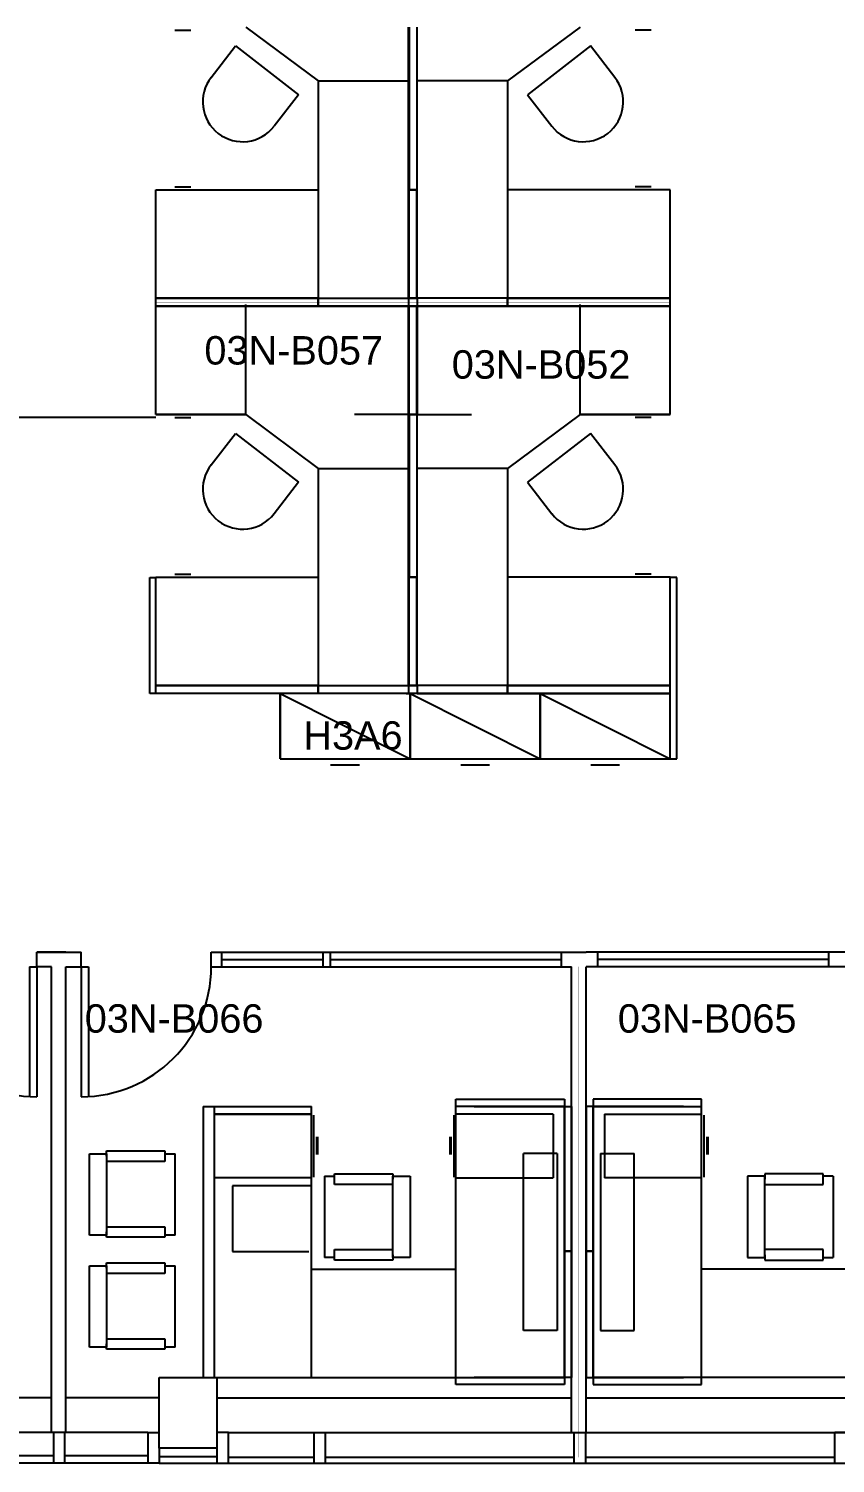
# Model space of a CAD drawing. Extents: x 0 to 6337, y 3987 to 5634.
# Drawn here: x 2566 to 2789.2, y 4015.9 to 4413.1 of the extents above; entities that cross this region are included whole.
import ezdxf

# ---------------------------------------------------------------- set-up
doc = ezdxf.new("R2010")
doc.units = 0
doc.header["$MEASUREMENT"] = 0
for name, color, linetype in [('01A_BASE_PLAN', 7, 'CONTINUOUS'), ('01B_PANELS', 7, 'CONTINUOUS'), ('04A_FURNITURE', 7, 'CONTINUOUS'), ('NA-CONSTRUCTION', 7, 'CONTINUOUS'), ('NA-FLOOR', 7, 'CONTINUOUS'), ('REGION', 7, 'CONTINUOUS'), ('REGION_NUM', 7, 'CONTINUOUS')]:
    doc.layers.add(name, color=color, linetype=linetype)
doc.styles.add('ARIAL', font='ARIAL', dxfattribs={"height": 0.2})

msp = doc.modelspace()

# ---------------------------------------------------------------- linework, layer by layer
at = {"layer": '01A_BASE_PLAN', "color": 250, "linetype": 'Continuous'}
for p, q in [((2576.23, 4157.4), (2568.23, 4157.4)), ((2568.23, 4153.4), (2568.23, 4157.4)), ((2568.23, 4157.4), (2580.48, 4157.4)), ((2576.23, 4157.4), (2568.23, 4157.4)), ((2568.23, 4153.4), (2568.23, 4157.4)), ((2568.23, 4157.4), (2580.48, 4157.4)), ((2580.48, 4153.4), (2580.48, 4157.4)), ((2580.48, 4153.4), (2580.48, 4157.4)), ((2616.48, 4157.4), (2713.36, 4157.4)), ((2616.48, 4153.4), (2616.48, 4157.4)), ((2616.48, 4157.4), (2713.36, 4157.4)), ((2616.48, 4153.4), (2616.48, 4157.4)), ((2619.36, 4157.43), (2619.36, 4153.43)), ((2619.36, 4157.43), (2619.36, 4153.43)), ((2619.36, 4155.43), (2647.36, 4155.43)), ((2619.36, 4155.43), (2647.36, 4155.43)), ((2647.36, 4157.43), (2647.36, 4153.43)), ((2647.36, 4157.43), (2647.36, 4153.43)), ((2649.36, 4157.43), (2649.36, 4153.43)), ((2649.36, 4157.43), (2649.36, 4153.43)), ((2649.36, 4155.43), (2713.36, 4155.43)), ((2649.36, 4155.43), (2713.36, 4155.43)), ((2713.36, 4157.43), (2713.36, 4153.43)), ((2713.36, 4157.43), (2713.36, 4153.43)), ((2713.36, 4157.4), (2720.23, 4157.4)), ((2713.36, 4157.4), (2720.23, 4157.4)), ((2723.36, 4157.4), (2720.23, 4157.4)), ((2723.36, 4157.4), (2720.23, 4157.4)), ((2723.36, 4157.43), (2723.36, 4153.43)), ((2723.36, 4157.43), (2723.36, 4153.43)), ((2820.23, 4157.4), (2723.36, 4157.4)), ((2820.23, 4157.4), (2723.36, 4157.4)), ((2787.36, 4155.43), (2723.36, 4155.43)), ((2787.36, 4155.43), (2723.36, 4155.43)), ((2787.36, 4157.43), (2787.36, 4153.43)), ((2787.36, 4157.43), (2787.36, 4153.43)), ((2566.23, 4153.4), (2566.23, 4117.4)), ((2566.23, 4153.4), (2568.23, 4153.4)), ((2572.23, 4153.4), (2568.23, 4153.4)), ((2572.23, 4153.4), (2568.23, 4153.4)), ((2568.23, 4153.4), (2568.23, 4117.4)), ((2572.23, 4024.47), (2572.23, 4153.4)), ((2572.23, 4024.47), (2572.23, 4153.4)), ((2576.23, 4024.47), (2576.23, 4153.4)), ((2576.23, 4153.4), (2580.48, 4153.4)), ((2576.23, 4024.47), (2576.23, 4153.4)), ((2576.23, 4153.4), (2580.48, 4153.4)), ((2580.48, 4153.4), (2580.48, 4117.4)), ((2580.48, 4153.4), (2582.48, 4153.4)), ((2582.48, 4153.4), (2582.48, 4117.4)), ((2616.48, 4153.4), (2713.36, 4153.4)), ((2616.48, 4153.4), (2713.36, 4153.4)), ((2713.36, 4153.4), (2716.23, 4153.4)), ((2713.36, 4153.4), (2716.23, 4153.4)), ((2716.23, 4024.47), (2716.23, 4153.4)), ((2716.23, 4024.47), (2716.23, 4153.4)), ((2720.23, 4024.47), (2720.23, 4153.4)), ((2723.36, 4153.4), (2720.23, 4153.4)), ((2720.23, 4024.47), (2720.23, 4153.4)), ((2723.36, 4153.4), (2720.23, 4153.4)), ((2820.23, 4153.4), (2723.36, 4153.4)), ((2820.23, 4153.4), (2723.36, 4153.4)), ((2602.11, 4020.1), (2602.11, 4039.69)), ((2602.11, 4020.1), (2602.11, 4039.69)), ((2602.11, 4020.1), (2602.11, 4039.69)), ((2602.11, 4039.69), (2618.07, 4039.69)), ((2610.09, 4039.69), (2618.07, 4039.69)), ((2618.07, 4039.69), (2618.07, 4020.08)), ((2572.23, 4034.08), (2546.69, 4034.08)), ((2602.11, 4034.08), (2576.23, 4034.08)), ((2618.07, 4034.07), (2716.23, 4034.07)), ((2720.23, 4034.07), (2818.11, 4034.07)), ((2598.94, 4024.47), (2546.56, 4024.47)), ((2572.92, 4016.05), (2572.92, 4024.38)), ((2575.87, 4024.38), (2575.87, 4016.05)), ((2598.94, 4024.47), (2602.07, 4024.47)), ((2598.94, 4024.47), (2602.07, 4024.47)), ((2598.94, 4024.47), (2602.07, 4024.47)), ((2598.97, 4024.38), (2598.97, 4016.05)), ((2598.97, 4024.38), (2598.97, 4016.05)), ((2598.97, 4024.38), (2598.97, 4016.05)), ((2621.29, 4024.47), (2618.17, 4024.47)), ((2621.29, 4024.47), (2814.55, 4024.47)), ((2621.29, 4015.98), (2621.29, 4024.47)), ((2644.96, 4015.92), (2644.96, 4024.38)), ((2648.05, 4024.38), (2648.05, 4015.92)), ((2716.96, 4015.92), (2716.96, 4024.38)), ((2720.06, 4024.38), (2720.06, 4015.92)), ((2789.07, 4016.03), (2789.07, 4024.52)), ((2789.07, 4024.52), (2792.3, 4024.52)), ((2618.07, 4020.1), (2602.11, 4020.1)), ((2602.11, 4020.1), (2602.11, 4015.98)), ((2602.11, 4020.1), (2602.11, 4015.98)), ((2602.11, 4020.1), (2602.11, 4015.98)), ((2618.07, 4020.08), (2618.07, 4015.98)), ((2598.94, 4015.98), (2546.74, 4015.98)), ((2572.92, 4017.96), (2549.69, 4017.96)), ((2598.97, 4017.96), (2575.87, 4017.96)), ((2602.11, 4015.98), (2598.94, 4015.98)), ((2602.11, 4015.98), (2598.94, 4015.98)), ((2602.11, 4015.98), (2598.94, 4015.98)), ((2602.11, 4017.76), (2618.07, 4017.76)), ((2602.11, 4015.98), (2618.17, 4015.98)), ((2618.07, 4015.98), (2621.29, 4015.98)), ((2621.29, 4017.58), (2644.96, 4017.58)), ((2621.29, 4015.98), (2814.55, 4015.98)), ((2648.06, 4017.58), (2716.98, 4017.58)), ((2720.27, 4017.58), (2788.39, 4017.58)), ((2788.39, 4017.58), (2789.08, 4017.58))]:
    msp.add_line(p, q, dxfattribs=at)
for centre, start, end in [((2568.23, 4153.4), 180, 270), ((2580.48, 4153.4), 270, 0)]:
    msp.add_arc(centre, 36, start, end, dxfattribs=at)
at = {"layer": '01B_PANELS', "color": 5, "linetype": 'Continuous'}
for p, q in [((2671.13, 4338.48), (2671.13, 4413.48)), ((2671.13, 4368.48), (2671.13, 4413.48)), ((2671.28, 4413.48), (2671.28, 4368.48)), ((2673.38, 4413.48), (2673.38, 4368.48)), ((2673.53, 4338.48), (2673.53, 4413.48)), ((2673.53, 4368.48), (2673.53, 4413.48)), ((2671.13, 4338.48), (2671.13, 4368.48)), ((2671.13, 4368.48), (2673.38, 4368.48)), ((2673.38, 4368.48), (2671.13, 4368.48)), ((2671.28, 4338.48), (2671.28, 4368.48)), ((2673.53, 4368.48), (2671.28, 4368.48)), ((2671.28, 4368.48), (2673.53, 4368.48)), ((2673.38, 4338.48), (2673.38, 4368.48)), ((2673.53, 4338.48), (2673.53, 4368.48)), ((2646.13, 4338.48), (2601.13, 4338.48)), ((2601.13, 4336.23), (2601.13, 4338.48)), ((2601.13, 4338.48), (2646.13, 4338.48)), ((2601.13, 4336.23), (2601.13, 4338.48)), ((2601.13, 4338.48), (2646.13, 4338.48)), ((2646.13, 4338.48), (2671.13, 4338.48)), ((2646.13, 4336.23), (2646.13, 4338.48)), ((2646.13, 4338.48), (2671.13, 4338.48)), ((2646.13, 4338.48), (2646.13, 4336.23)), ((2646.13, 4336.23), (2646.13, 4338.48)), ((2646.13, 4338.48), (2671.13, 4338.48)), ((2646.13, 4338.48), (2646.13, 4336.23)), ((2671.13, 4338.48), (2673.38, 4338.48)), ((2671.13, 4338.48), (2671.13, 4336.23)), ((2671.13, 4338.48), (2671.13, 4336.23)), ((2673.53, 4338.48), (2671.28, 4338.48)), ((2698.53, 4338.48), (2673.53, 4338.48)), ((2673.53, 4338.48), (2673.53, 4336.23)), ((2698.53, 4338.48), (2673.53, 4338.48)), ((2673.53, 4338.48), (2673.53, 4336.23)), ((2698.53, 4338.48), (2673.53, 4338.48)), ((2698.53, 4338.48), (2743.53, 4338.48)), ((2698.53, 4338.48), (2698.53, 4336.23)), ((2743.53, 4338.48), (2698.53, 4338.48)), ((2698.53, 4338.48), (2698.53, 4336.23)), ((2743.53, 4338.48), (2698.53, 4338.48)), ((2698.53, 4336.23), (2698.53, 4338.48)), ((2698.53, 4336.23), (2698.53, 4338.48)), ((2743.53, 4336.23), (2743.53, 4338.48)), ((2743.53, 4336.23), (2743.53, 4338.48)), ((2601.13, 4336.23), (2671.13, 4336.23)), ((2646.13, 4336.23), (2601.13, 4336.23)), ((2646.13, 4336.23), (2601.13, 4336.23)), ((2671.13, 4336.23), (2646.13, 4336.23)), ((2671.13, 4336.23), (2646.13, 4336.23)), ((2671.13, 4306.23), (2671.13, 4336.23)), ((2671.13, 4336.23), (2673.38, 4336.23)), ((2671.13, 4336.23), (2671.13, 4306.23)), ((2671.28, 4306.23), (2671.28, 4336.23)), ((2673.53, 4336.23), (2671.28, 4336.23)), ((2673.38, 4306.23), (2673.38, 4336.23)), ((2673.53, 4306.23), (2673.53, 4336.23)), ((2743.53, 4336.23), (2673.53, 4336.23)), ((2673.53, 4336.23), (2673.53, 4306.23)), ((2673.53, 4336.23), (2698.53, 4336.23)), ((2673.53, 4336.23), (2698.53, 4336.23)), ((2698.53, 4336.23), (2743.53, 4336.23)), ((2698.53, 4336.23), (2743.53, 4336.23)), ((2671.13, 4306.23), (2673.38, 4306.23)), ((2671.13, 4231.23), (2671.13, 4306.23)), ((2671.13, 4261.23), (2671.13, 4306.23)), ((2671.13, 4306.23), (2673.38, 4306.23)), ((2673.53, 4306.23), (2671.28, 4306.23)), ((2673.53, 4306.23), (2671.28, 4306.23)), ((2671.28, 4306.23), (2671.28, 4261.23)), ((2673.38, 4306.23), (2673.38, 4261.23)), ((2673.53, 4231.23), (2673.53, 4306.23)), ((2673.53, 4261.23), (2673.53, 4306.23)), ((2599.53, 4228.98), (2599.53, 4261.14)), ((2599.53, 4261.14), (2601.3, 4261.14)), ((2601.13, 4231.23), (2601.13, 4261.23)), ((2671.13, 4231.23), (2671.13, 4261.23)), ((2671.13, 4261.23), (2673.38, 4261.23)), ((2673.38, 4261.23), (2671.13, 4261.23)), ((2671.28, 4231.23), (2671.28, 4261.23)), ((2673.53, 4261.23), (2671.28, 4261.23)), ((2671.28, 4261.23), (2673.53, 4261.23)), ((2673.38, 4231.23), (2673.38, 4261.23)), ((2673.53, 4231.23), (2673.53, 4261.23)), ((2745.34, 4261.14), (2743.5, 4261.14)), ((2743.53, 4231.23), (2743.53, 4261.23)), ((2745.34, 4210.98), (2745.34, 4261.14)), ((2646.13, 4231.23), (2601.13, 4231.23)), ((2601.13, 4228.98), (2601.13, 4231.23)), ((2601.13, 4231.23), (2646.13, 4231.23)), ((2646.13, 4231.23), (2671.13, 4231.23)), ((2646.13, 4228.98), (2646.13, 4231.23)), ((2646.13, 4231.23), (2671.13, 4231.23)), ((2646.13, 4231.23), (2646.13, 4228.98)), ((2671.13, 4231.23), (2673.38, 4231.23)), ((2671.13, 4231.23), (2671.13, 4228.98)), ((2673.53, 4231.23), (2671.28, 4231.23)), ((2698.53, 4231.23), (2673.53, 4231.23)), ((2673.53, 4231.23), (2673.53, 4228.98)), ((2698.53, 4231.23), (2673.53, 4231.23)), ((2698.53, 4231.23), (2743.53, 4231.23)), ((2698.53, 4231.23), (2698.53, 4228.98)), ((2743.53, 4231.23), (2698.53, 4231.23)), ((2698.53, 4228.98), (2698.53, 4231.23)), ((2743.53, 4228.98), (2743.53, 4231.23)), ((2635.53, 4228.98), (2599.53, 4228.98)), ((2646.13, 4228.98), (2601.13, 4228.98)), ((2671.53, 4228.98), (2635.53, 4228.98)), ((2671.13, 4228.98), (2646.13, 4228.98)), ((2670.42, 4228.98), (2672.67, 4228.98)), ((2707.53, 4228.98), (2671.53, 4228.98)), ((2673.53, 4228.98), (2698.53, 4228.98)), ((2698.53, 4228.98), (2743.53, 4228.98)), ((2743.53, 4228.98), (2707.53, 4228.98)), ((2743.53, 4210.98), (2743.53, 4228.98)), ((2743.53, 4210.98), (2745.34, 4210.98))]:
    msp.add_line(p, q, dxfattribs=at)
at = {"layer": '04A_FURNITURE', "color": 1, "linetype": 'Continuous'}
for p, q in [((2606.43, 4412.64), (2610.82, 4412.64)), ((2626.04, 4413.48), (2646.13, 4398.58)), ((2718.61, 4413.48), (2698.53, 4398.58)), ((2738.23, 4412.64), (2733.83, 4412.64)), ((2616.45, 4399.56), (2623.2, 4408.29)), ((2623.2, 4408.29), (2640.67, 4394.79)), ((2721.45, 4408.29), (2703.99, 4394.79)), ((2728.21, 4399.56), (2721.45, 4408.29)), ((2646.13, 4398.58), (2670.94, 4398.58)), ((2646.13, 4398.58), (2646.13, 4338.48)), ((2698.53, 4398.58), (2673.71, 4398.58)), ((2698.53, 4398.58), (2698.53, 4338.48)), ((2640.67, 4394.79), (2633.91, 4386.05)), ((2703.99, 4394.79), (2710.74, 4386.05)), ((2606.43, 4369.31), (2610.82, 4369.31)), ((2738.23, 4369.31), (2733.83, 4369.31)), ((2601.13, 4338.48), (2601.13, 4368.48)), ((2601.13, 4368.48), (2646.13, 4368.48)), ((2646.13, 4368.48), (2646.13, 4338.48)), ((2743.53, 4368.48), (2698.53, 4368.48)), ((2698.53, 4368.48), (2698.53, 4338.48)), ((2743.53, 4338.48), (2743.53, 4368.48)), ((2601.13, 4306.23), (2601.13, 4336.23)), ((2626.04, 4306.23), (2626.04, 4336.68)), ((2718.61, 4306.23), (2718.61, 4336.68)), ((2743.53, 4306.23), (2743.53, 4336.23)), ((2601.13, 4306.23), (2626.13, 4306.23)), ((2626.04, 4306.23), (2601.13, 4306.23)), ((2606.43, 4305.39), (2610.82, 4305.39)), ((2626.04, 4306.23), (2646.13, 4291.33)), ((2671.13, 4306.23), (2656.13, 4306.23)), ((2671.13, 4306.23), (2656.13, 4306.23)), ((2673.53, 4306.23), (2688.53, 4306.23)), ((2673.53, 4306.23), (2688.53, 4306.23)), ((2718.61, 4306.23), (2698.53, 4291.33)), ((2743.53, 4306.23), (2718.53, 4306.23)), ((2718.61, 4306.23), (2743.53, 4306.23)), ((2738.23, 4305.39), (2733.83, 4305.39)), ((2616.45, 4292.31), (2623.2, 4301.04)), ((2623.2, 4301.04), (2640.67, 4287.54)), ((2721.45, 4301.04), (2703.99, 4287.54)), ((2728.21, 4292.31), (2721.45, 4301.04)), ((2646.13, 4291.33), (2670.94, 4291.33)), ((2646.13, 4291.33), (2646.13, 4231.23)), ((2698.53, 4291.33), (2673.71, 4291.33)), ((2698.53, 4291.33), (2698.53, 4231.23)), ((2640.67, 4287.54), (2633.91, 4278.8)), ((2703.99, 4287.54), (2710.74, 4278.8)), ((2606.43, 4262.06), (2610.82, 4262.06)), ((2738.23, 4262.06), (2733.83, 4262.06)), ((2601.13, 4261.23), (2646.13, 4261.23)), ((2646.13, 4261.23), (2646.13, 4231.23)), ((2743.53, 4261.23), (2698.53, 4261.23)), ((2698.53, 4261.23), (2698.53, 4231.23)), ((2635.53, 4228.98), (2671.53, 4210.98)), ((2635.53, 4228.98), (2635.53, 4210.98)), ((2635.53, 4210.98), (2635.53, 4228.98)), ((2671.53, 4228.98), (2707.53, 4210.98)), ((2671.53, 4228.98), (2671.53, 4210.98)), ((2671.53, 4210.98), (2671.53, 4228.98)), ((2707.53, 4228.98), (2743.53, 4210.98)), ((2707.53, 4228.98), (2707.53, 4210.98)), ((2707.53, 4210.98), (2707.53, 4228.98)), ((2635.53, 4210.98), (2671.53, 4210.98)), ((2671.53, 4210.98), (2707.53, 4210.98)), ((2707.53, 4210.98), (2743.53, 4210.98)), ((2649.53, 4209.27), (2657.53, 4209.27)), ((2685.53, 4209.27), (2693.53, 4209.27)), ((2721.53, 4209.27), (2729.53, 4209.27)), ((2614.25, 4114.69), (2614.25, 4039.69)), ((2614.25, 4114.69), (2644.23, 4114.69)), ((2617.33, 4114.69), (2617.33, 4039.84)), ((2644.23, 4039.69), (2644.23, 4114.69)), ((2684.23, 4114.69), (2684.23, 4116.69)), ((2684.23, 4116.69), (2714.23, 4116.69)), ((2714.23, 4114.69), (2684.23, 4114.69)), ((2684.23, 4039.69), (2684.23, 4114.69)), ((2689.23, 4114.69), (2714.23, 4114.69)), ((2714.23, 4116.69), (2714.23, 4114.69)), ((2714.23, 4114.69), (2714.23, 4039.69)), ((2714.23, 4109.69), (2714.23, 4114.69)), ((2714.23, 4114.69), (2716.23, 4114.69)), ((2716.23, 4114.69), (2716.23, 4109.69)), ((2720.23, 4114.69), (2720.23, 4109.69)), ((2722.23, 4114.69), (2720.23, 4114.69)), ((2722.23, 4116.69), (2722.23, 4114.69)), ((2752.23, 4116.69), (2722.23, 4116.69)), ((2722.23, 4114.69), (2722.23, 4039.69)), ((2747.23, 4114.69), (2722.23, 4114.69)), ((2722.23, 4114.69), (2752.23, 4114.69)), ((2722.23, 4109.69), (2722.23, 4114.69)), ((2752.23, 4114.69), (2752.23, 4116.69)), ((2752.23, 4039.69), (2752.23, 4114.69)), ((2617.33, 4112.56), (2644.23, 4112.56)), ((2644.23, 4112.56), (2617.57, 4112.56)), ((2644.8, 4112.25), (2644.8, 4095.13)), ((2683.67, 4112.25), (2683.67, 4095.13)), ((2711.14, 4112.56), (2684.23, 4112.56)), ((2711.14, 4112.56), (2711.14, 4094.93)), ((2725.33, 4112.56), (2752.23, 4112.56)), ((2725.33, 4112.56), (2725.33, 4094.93)), ((2752.8, 4112.25), (2752.8, 4095.13)), ((2714.23, 4074.69), (2714.23, 4109.69)), ((2716.23, 4109.69), (2716.23, 4074.69)), ((2720.23, 4109.69), (2720.23, 4074.69)), ((2722.23, 4074.69), (2722.23, 4109.69)), ((2645.62, 4106.32), (2645.62, 4101.42)), ((2645.93, 4106.32), (2645.93, 4101.42)), ((2682.54, 4106.32), (2682.54, 4101.42)), ((2682.85, 4106.32), (2682.85, 4101.42)), ((2753.62, 4106.32), (2753.62, 4101.42)), ((2753.93, 4106.32), (2753.93, 4101.42)), ((2582.77, 4101.61), (2587.54, 4101.61)), ((2582.77, 4079.09), (2582.77, 4101.61)), ((2587.54, 4102.4), (2603.69, 4102.4)), ((2587.54, 4100.92), (2587.54, 4102.4)), ((2587.54, 4101.61), (2587.54, 4079.09)), ((2603.69, 4099.43), (2587.54, 4099.43)), ((2603.69, 4102.4), (2603.69, 4099.43)), ((2603.69, 4101.61), (2606.48, 4101.61)), ((2606.48, 4079.09), (2606.48, 4101.61)), ((2702.96, 4052.69), (2702.96, 4101.69)), ((2712.21, 4101.69), (2702.96, 4101.69)), ((2712.21, 4101.69), (2712.21, 4052.69)), ((2724.26, 4101.69), (2724.26, 4052.69)), ((2724.26, 4101.69), (2733.51, 4101.69)), ((2733.51, 4052.69), (2733.51, 4101.69)), ((2644.23, 4094.93), (2617.57, 4094.93)), ((2647.8, 4095.43), (2647.8, 4072.91)), ((2647.8, 4095.43), (2650.59, 4095.43)), ((2650.59, 4093.11), (2650.59, 4096.03)), ((2650.59, 4096.03), (2666.74, 4096.03)), ((2666.74, 4096.03), (2666.74, 4094.55)), ((2666.74, 4095.43), (2671.51, 4095.43)), ((2666.74, 4072.91), (2666.74, 4095.43)), ((2671.51, 4095.43), (2671.51, 4072.91)), ((2684.23, 4094.93), (2711.14, 4094.93)), ((2752.23, 4094.93), (2725.33, 4094.93)), ((2769.73, 4095.43), (2764.95, 4095.43)), ((2764.95, 4095.43), (2764.95, 4072.91)), ((2769.73, 4096.03), (2769.73, 4094.55)), ((2785.88, 4096.03), (2769.73, 4096.03)), ((2769.73, 4072.91), (2769.73, 4095.43)), ((2785.88, 4093.11), (2785.88, 4096.03)), ((2788.67, 4095.43), (2785.88, 4095.43)), ((2788.67, 4095.43), (2788.67, 4072.91)), ((2643.99, 4092.72), (2622.36, 4092.72)), ((2622.36, 4092.72), (2622.36, 4074.58)), ((2666.74, 4093.11), (2650.59, 4093.11)), ((2769.73, 4093.11), (2785.88, 4093.11)), ((2587.54, 4079.09), (2582.77, 4079.09)), ((2587.54, 4081.41), (2603.69, 4081.41)), ((2587.54, 4078.49), (2587.54, 4079.97)), ((2603.69, 4081.41), (2603.69, 4078.49)), ((2606.48, 4079.09), (2603.69, 4079.09)), ((2603.69, 4078.49), (2587.54, 4078.49)), ((2650.59, 4075.09), (2666.74, 4075.09)), ((2650.59, 4072.12), (2650.59, 4075.09)), ((2714.23, 4039.69), (2714.23, 4074.69)), ((2714.23, 4074.69), (2716.23, 4074.69)), ((2716.23, 4074.69), (2714.23, 4074.69)), ((2716.23, 4074.69), (2716.23, 4039.69)), ((2720.23, 4074.69), (2720.23, 4039.69)), ((2722.23, 4074.69), (2720.23, 4074.69)), ((2720.23, 4074.69), (2722.23, 4074.69)), ((2722.23, 4039.69), (2722.23, 4074.69)), ((2785.88, 4075.09), (2769.73, 4075.09)), ((2785.88, 4072.12), (2785.88, 4075.09)), ((2587.54, 4071.39), (2603.69, 4071.39)), ((2587.54, 4069.91), (2587.54, 4071.39)), ((2603.69, 4071.39), (2603.69, 4068.42)), ((2622.36, 4074.58), (2643.49, 4074.58)), ((2650.59, 4072.91), (2647.8, 4072.91)), ((2666.74, 4072.12), (2650.59, 4072.12)), ((2666.74, 4073.6), (2666.74, 4072.12)), ((2671.51, 4072.91), (2666.74, 4072.91)), ((2764.95, 4072.91), (2769.73, 4072.91)), ((2769.73, 4073.6), (2769.73, 4072.12)), ((2769.73, 4072.12), (2785.88, 4072.12)), ((2785.88, 4072.91), (2788.67, 4072.91)), ((2582.77, 4070.6), (2587.54, 4070.6)), ((2582.77, 4048.08), (2582.77, 4070.6)), ((2587.54, 4070.6), (2587.54, 4048.08)), ((2603.69, 4068.42), (2587.54, 4068.42)), ((2603.69, 4070.6), (2606.48, 4070.6)), ((2606.48, 4048.08), (2606.48, 4070.6)), ((2644.23, 4069.69), (2684.23, 4069.69)), ((2792.23, 4069.69), (2752.23, 4069.69)), ((2712.21, 4052.69), (2702.96, 4052.69)), ((2724.26, 4052.69), (2733.51, 4052.69)), ((2587.54, 4048.08), (2582.77, 4048.08)), ((2587.54, 4050.4), (2603.69, 4050.4)), ((2587.54, 4047.48), (2587.54, 4048.96)), ((2603.69, 4047.48), (2587.54, 4047.48)), ((2603.69, 4050.4), (2603.69, 4047.48)), ((2606.48, 4048.08), (2603.69, 4048.08)), ((2614.25, 4039.69), (2644.23, 4039.69)), ((2644.23, 4039.69), (2684.23, 4039.69)), ((2684.23, 4037.69), (2684.23, 4039.69)), ((2684.23, 4039.69), (2710.23, 4039.69)), ((2714.23, 4039.69), (2689.23, 4039.69)), ((2710.23, 4039.69), (2714.23, 4039.69)), ((2714.23, 4039.69), (2714.23, 4037.69)), ((2716.23, 4039.69), (2714.23, 4039.69)), ((2720.23, 4039.69), (2722.23, 4039.69)), ((2722.23, 4039.69), (2722.23, 4037.69)), ((2726.23, 4039.69), (2722.23, 4039.69)), ((2722.23, 4039.69), (2747.23, 4039.69)), ((2752.23, 4039.69), (2726.23, 4039.69)), ((2752.23, 4037.69), (2752.23, 4039.69)), ((2792.23, 4039.69), (2752.23, 4039.69)), ((2714.23, 4037.69), (2684.23, 4037.69)), ((2722.23, 4037.69), (2752.23, 4037.69))]:
    msp.add_line(p, q, dxfattribs=at)
for centre, start, end in [((2625.18, 4392.81), 142.2815, 322.2815), ((2719.47, 4392.81), 217.7185, 37.7185), ((2625.18, 4285.56), 142.2815, 322.2815), ((2719.47, 4285.56), 217.7185, 37.7185)]:
    msp.add_arc(centre, 11.04, start, end, dxfattribs=at)
at = {"layer": 'NA-CONSTRUCTION', "color": 31, "linetype": 'Continuous'}
msp.add_line((2539.86, 4305.54), (2601.13, 4305.54), dxfattribs=at)
at = {"layer": 'NA-FLOOR', "color": 1, "linetype": 'Continuous', "const_width": 0.0139}
msp.add_lwpolyline([(1384.16, 4017.96), (1461.94, 4017.96), (1461.94, 4017.58), (1679.01, 4017.58), (1893.45, 4017.58), (2110.13, 4017.58), (2250.64, 4017.58), (2326.6, 4017.58), (2536.52, 4017.58), (2536.52, 4017.96), (2613.43, 4017.96), (2613.43, 4017.58), (2829.44, 4017.58), (3045.9, 4017.58), (3261.93, 4017.58), (3478.83, 4017.58), (3662.18, 4017.58), (3687.3, 4017.58), (3687.3, 4017.96), (3768.3, 4017.96)], dxfattribs=at)
at = {"layer": 'REGION', "color": 3, "linetype": 'Continuous', "const_width": 0.0139}
for points in [[(2672.4, 4444.6), (2601.13, 4444.6), (2601.13, 4358.23), (2601.13, 4337.35), (2672.4, 4337.35)], [(2743.53, 4444.6), (2672.4, 4444.6), (2672.4, 4337.35), (2743.53, 4337.35)], [(2672.4, 4337.35), (2601.13, 4337.35), (2601.13, 4231.23), (2672.4, 4231.23)], [(2743.53, 4337.35), (2672.4, 4337.35), (2672.4, 4231.23), (2743.53, 4231.23)], [(2574.23, 4153.4), (2430.23, 4153.4), (2430.23, 4017.58), (2536.52, 4017.58), (2536.52, 4017.96), (2574.23, 4017.96)], [(2718.23, 4153.4), (2574.23, 4153.4), (2574.23, 4017.96), (2613.43, 4017.96), (2613.43, 4017.58), (2718.23, 4017.58)], [(2862.23, 4153.4), (2718.23, 4153.4), (2718.23, 4017.58), (2829.44, 4017.58), (2862.23, 4017.58)]]:
    msp.add_lwpolyline(points, close=True, dxfattribs=at)
at = {"layer": 'REGION', "color": 4, "linetype": 'Continuous', "const_width": 0.0139}
msp.add_lwpolyline([(2743.53, 4231.23), (2672.4, 4231.23), (2635.53, 4231.23), (2635.53, 4210.98), (2743.53, 4210.98)], close=True, dxfattribs=at)

# ---------------------------------------------------------------- texts
at = {"layer": 'REGION_NUM', "color": 7, "linetype": 'Continuous', "style": 'ARIAL'}
for s, p in [('03N-B057', (2614.59, 4320.09)), ('03N-B052', (2683.06, 4316.18)), ('H3A6', (2641.98, 4213.47)), ('03N-B066', (2581.48, 4135.13)), ('03N-B065', (2729.02, 4135.13))]:
    msp.add_text(s, height=7.864, dxfattribs=at).set_placement(p)

doc.saveas('drawing.dxf')
